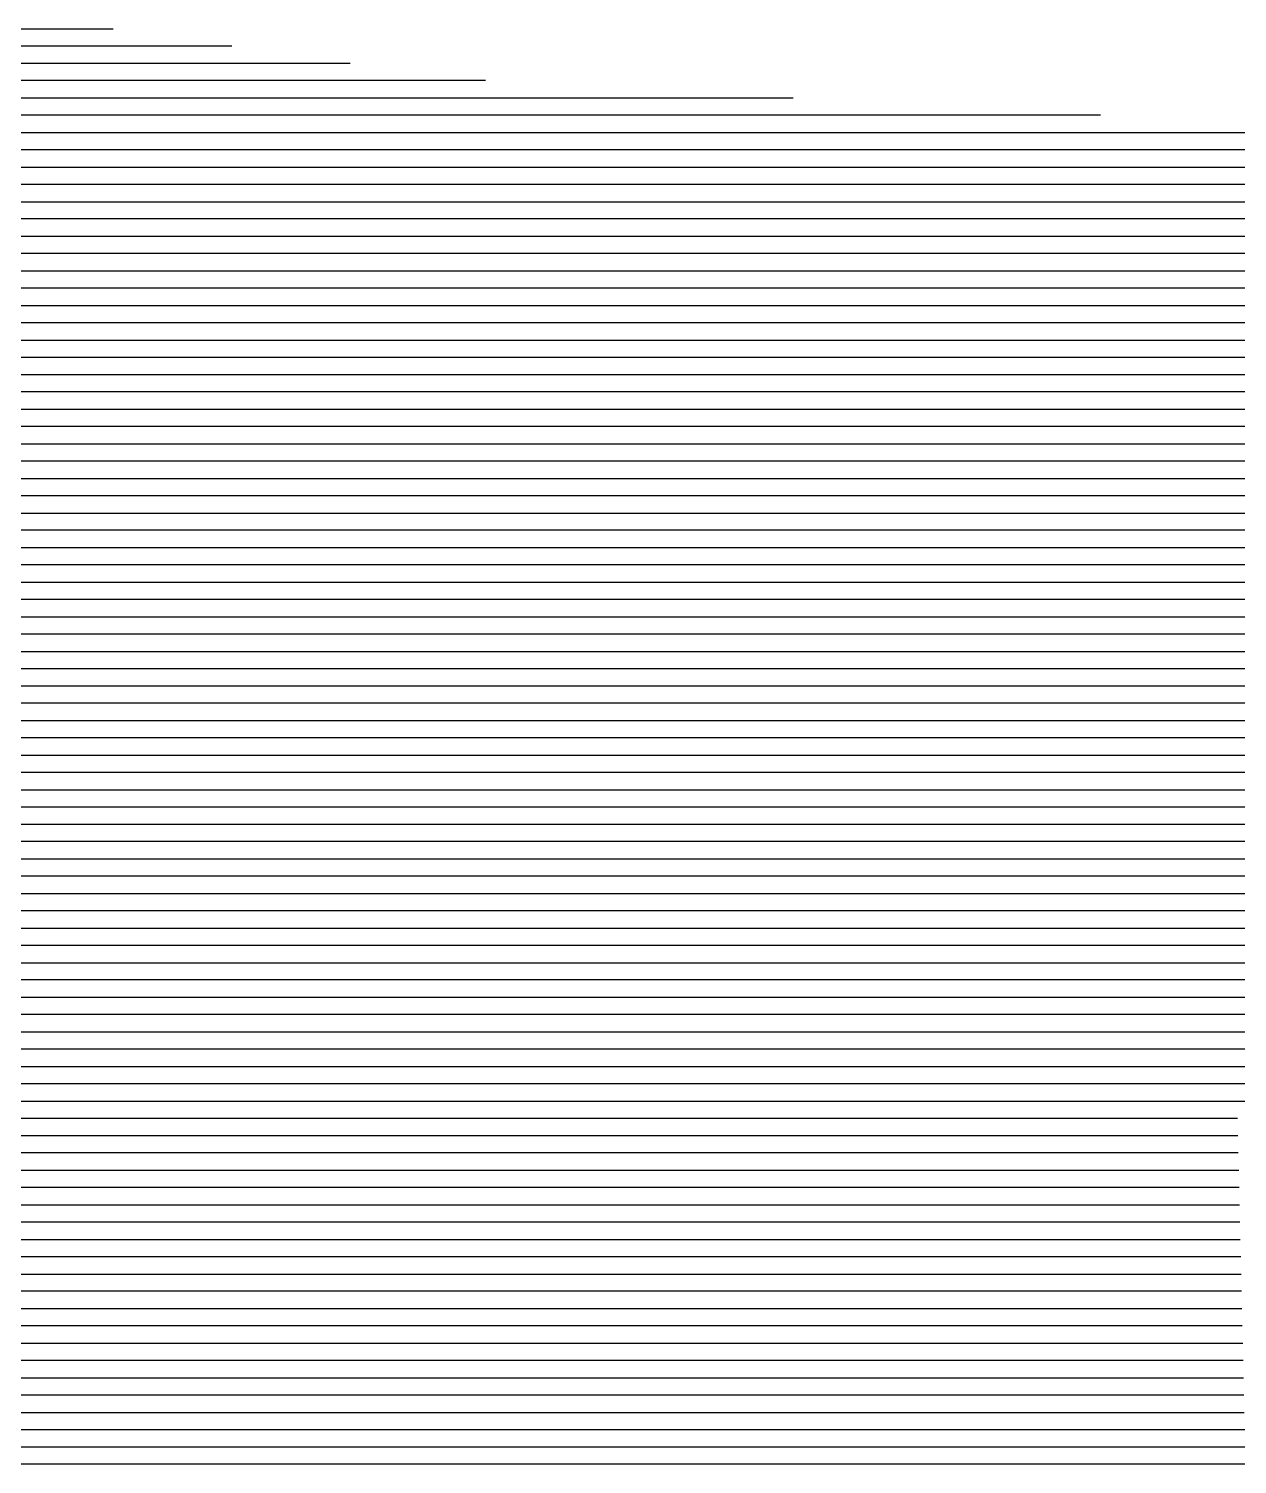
# Model space of a CAD drawing. Header units: metres. Extents: x -6.9 to 6.9, y -7 to 7.
# Drawn here: x -0.7 to -0.001, y -5.77 to -4.94 of the extents above; entities that cross this region are included whole.
import ezdxf

# ---------------------------------------------------------------- set-up
doc = ezdxf.new("R2010")
doc.units = ezdxf.units.M

msp = doc.modelspace()

# ---------------------------------------------------------------- linework, layer by layer
for p, q in [((-0.90252, -4.940403, -0.045945), (-0.65158, -4.940403, 0.000958)), ((-0.58307, -4.950403, 0.014272), (-0.902576, -4.950403, -0.045446)), ((-0.902631, -4.960403, -0.044947), (-0.514559, -4.960403, 0.027586)), ((-0.452386, -4.970403, 0.039716), (-0.902687, -4.970403, -0.044449)), ((-0.452168, -4.970403, 0.039758), (-0.452386, -4.970403, 0.039716)), ((-0.436272, -4.970403, 0.042766), (-0.452168, -4.970403, 0.039758)), ((-0.902742, -4.980403, -0.04395), (-0.454741, -4.980403, 0.039785)), ((-0.454741, -4.980403, 0.039785), (-0.452085, -4.980403, 0.040289)), ((-0.452085, -4.980403, 0.040289), (-0.258415, -4.980403, 0.076945)), ((-0.457097, -4.990403, 0.039854), (-0.902798, -4.990403, -0.043451)), ((-0.452002, -4.990403, 0.04082), (-0.457097, -4.990403, 0.039854)), ((-0.080558, -4.990403, 0.111123), (-0.452002, -4.990403, 0.04082)), ((-0.902853, -5.000403, -0.042952), (-0.459452, -5.000403, 0.039923)), ((-0.459452, -5.000403, 0.039923), (-0.451919, -5.000403, 0.041351)), ((-0.451919, -5.000403, 0.041351), (-0.016033, -5.000403, 0.123851)), ((-0.016033, -5.000403, 0.123851), (-0.014552, -5.000403, 0.124136)), ((-0.014552, -5.000403, 0.124136), (0.408281, -5.000403, 0.205145)), ((-0.461807, -5.010403, 0.039992), (-0.902909, -5.010403, -0.042453)), ((-0.451836, -5.010403, 0.041882), (-0.461807, -5.010403, 0.039992)), ((-0.018154, -5.010403, 0.123965), (-0.451836, -5.010403, 0.041882)), ((-0.01432, -5.010403, 0.124702), (-0.018154, -5.010403, 0.123965)), ((0.406393, -5.010403, 0.205305), (-0.01432, -5.010403, 0.124702)), ((-0.902964, -5.020403, -0.041955), (-0.464163, -5.020403, 0.040061)), ((-0.464163, -5.020403, 0.040061), (-0.451753, -5.020403, 0.042413)), ((-0.451753, -5.020403, 0.042413), (-0.020274, -5.020403, 0.124079)), ((-0.020274, -5.020403, 0.124079), (-0.014089, -5.020403, 0.125268)), ((-0.014089, -5.020403, 0.125268), (0.404505, -5.020403, 0.205465)), ((-0.466518, -5.030403, 0.04013), (-0.90302, -5.030403, -0.041456)), ((-0.451671, -5.030403, 0.042944), (-0.466518, -5.030403, 0.04013)), ((-0.022395, -5.030403, 0.124194), (-0.451671, -5.030403, 0.042944)), ((-0.013857, -5.030403, 0.125833), (-0.022395, -5.030403, 0.124194)), ((0.402618, -5.030403, 0.205625), (-0.013857, -5.030403, 0.125833)), ((-0.903075, -5.040403, -0.040957), (-0.468874, -5.040403, 0.040199)), ((-0.468874, -5.040403, 0.040199), (-0.451588, -5.040403, 0.043476)), ((-0.451588, -5.040403, 0.043476), (-0.024515, -5.040403, 0.124308)), ((-0.024515, -5.040403, 0.124308), (-0.013625, -5.040403, 0.126399)), ((-0.013625, -5.040403, 0.126399), (0.40073, -5.040403, 0.205784)), ((-0.471229, -5.050403, 0.040268), (-0.903131, -5.050403, -0.040458)), ((-0.451505, -5.050403, 0.044007), (-0.471229, -5.050403, 0.040268)), ((-0.026636, -5.050403, 0.124422), (-0.451505, -5.050403, 0.044007)), ((-0.013394, -5.050403, 0.126965), (-0.026636, -5.050403, 0.124422)), ((0.398842, -5.050403, 0.205944), (-0.013394, -5.050403, 0.126965)), ((-0.903186, -5.060403, -0.03996), (-0.473585, -5.060403, 0.040336)), ((-0.473585, -5.060403, 0.040336), (-0.451422, -5.060403, 0.044538)), ((-0.451422, -5.060403, 0.044538), (-0.028756, -5.060403, 0.124536)), ((-0.028756, -5.060403, 0.124536), (-0.013162, -5.060403, 0.127531)), ((-0.013162, -5.060403, 0.127531), (0.396954, -5.060403, 0.206104)), ((-0.47594, -5.070403, 0.040405), (-0.903242, -5.070403, -0.039461)), ((-0.451339, -5.070403, 0.045069), (-0.47594, -5.070403, 0.040405)), ((-0.030877, -5.070403, 0.12465), (-0.451339, -5.070403, 0.045069)), ((-0.01293, -5.070403, 0.128097), (-0.030877, -5.070403, 0.12465)), ((0.395067, -5.070403, 0.206264), (-0.01293, -5.070403, 0.128097)), ((-0.903297, -5.080403, -0.038962), (-0.478295, -5.080403, 0.040474)), ((-0.478295, -5.080403, 0.040474), (-0.451256, -5.080403, 0.0456)), ((-0.451256, -5.080403, 0.0456), (-0.032997, -5.080403, 0.124764)), ((-0.032997, -5.080403, 0.124764), (-0.012698, -5.080403, 0.128663)), ((-0.012698, -5.080403, 0.128663), (0.393179, -5.080403, 0.206424)), ((-0.480651, -5.090403, 0.040543), (-0.903353, -5.090403, -0.038463)), ((-0.451173, -5.090403, 0.046131), (-0.480651, -5.090403, 0.040543)), ((-0.035118, -5.090403, 0.124878), (-0.451173, -5.090403, 0.046131)), ((-0.012467, -5.090403, 0.129229), (-0.035118, -5.090403, 0.124878)), ((0.391291, -5.090403, 0.206584), (-0.012467, -5.090403, 0.129229)), ((-0.903408, -5.100403, -0.037964), (-0.483006, -5.100403, 0.040612)), ((-0.483006, -5.100403, 0.040612), (-0.451091, -5.100403, 0.046663)), ((-0.451091, -5.100403, 0.046663), (-0.037238, -5.100403, 0.124992)), ((-0.037238, -5.100403, 0.124992), (-0.012235, -5.100403, 0.129795)), ((-0.012235, -5.100403, 0.129795), (0.389403, -5.100403, 0.206744)), ((-0.485362, -5.110403, 0.040681), (-0.903464, -5.110403, -0.037466)), ((-0.451008, -5.110403, 0.047194), (-0.485362, -5.110403, 0.040681)), ((-0.039358, -5.110403, 0.125107), (-0.451008, -5.110403, 0.047194)), ((-0.012003, -5.110403, 0.130361), (-0.039358, -5.110403, 0.125107)), ((0.387516, -5.110403, 0.206903), (-0.012003, -5.110403, 0.130361)), ((-0.903519, -5.120403, -0.036967), (-0.487717, -5.120403, 0.04075)), ((-0.487717, -5.120403, 0.04075), (-0.450925, -5.120403, 0.047725)), ((-0.450925, -5.120403, 0.047725), (-0.041479, -5.120403, 0.125221)), ((-0.041479, -5.120403, 0.125221), (-0.011772, -5.120403, 0.130927)), ((-0.011772, -5.120403, 0.130927), (0.385628, -5.120403, 0.207063)), ((-0.490073, -5.130403, 0.040819), (-0.903575, -5.130403, -0.036468)), ((-0.450842, -5.130403, 0.048256), (-0.490073, -5.130403, 0.040819)), ((-0.043599, -5.130403, 0.125335), (-0.450842, -5.130403, 0.048256)), ((-0.01154, -5.130403, 0.131493), (-0.043599, -5.130403, 0.125335)), ((0.38374, -5.130403, 0.207223), (-0.01154, -5.130403, 0.131493)), ((-0.90363, -5.140403, -0.035969), (-0.492428, -5.140403, 0.040888)), ((-0.492428, -5.140403, 0.040888), (-0.450759, -5.140403, 0.048787)), ((-0.450759, -5.140403, 0.048787), (-0.04572, -5.140403, 0.125449)), ((-0.04572, -5.140403, 0.125449), (-0.011308, -5.140403, 0.132059)), ((-0.011308, -5.140403, 0.132059), (0.381852, -5.140403, 0.207383)), ((-0.494783, -5.150403, 0.040957), (-0.903686, -5.150403, -0.03547)), ((-0.450676, -5.150403, 0.049318), (-0.494783, -5.150403, 0.040957)), ((-0.04784, -5.150403, 0.125563), (-0.450676, -5.150403, 0.049318)), ((-0.011077, -5.150403, 0.132625), (-0.04784, -5.150403, 0.125563)), ((0.379965, -5.150403, 0.207543), (-0.011077, -5.150403, 0.132625)), ((-0.903741, -5.160403, -0.034972), (-0.497139, -5.160403, 0.041026)), ((-0.497139, -5.160403, 0.041026), (-0.450593, -5.160403, 0.04985)), ((-0.450593, -5.160403, 0.04985), (-0.049961, -5.160403, 0.125677)), ((-0.049961, -5.160403, 0.125677), (-0.010845, -5.160403, 0.133191)), ((-0.010845, -5.160403, 0.133191), (0.378077, -5.160403, 0.207703)), ((-0.499494, -5.170403, 0.041095), (-0.903797, -5.170403, -0.034473)), ((-0.450511, -5.170403, 0.050381), (-0.499494, -5.170403, 0.041095)), ((-0.052081, -5.170403, 0.125791), (-0.450511, -5.170403, 0.050381)), ((-0.010613, -5.170403, 0.133757), (-0.052081, -5.170403, 0.125791)), ((0.376189, -5.170403, 0.207863), (-0.010613, -5.170403, 0.133757)), ((-0.903852, -5.180403, -0.033974), (-0.50185, -5.180403, 0.041163)), ((-0.50185, -5.180403, 0.041163), (-0.450428, -5.180403, 0.050912)), ((-0.450428, -5.180403, 0.050912), (-0.054202, -5.180403, 0.125906)), ((-0.054202, -5.180403, 0.125906), (-0.010381, -5.180403, 0.134322)), ((-0.010381, -5.180403, 0.134322), (0.374301, -5.180403, 0.208023)), ((-0.504205, -5.190403, 0.041232), (-0.903908, -5.190403, -0.033475)), ((-0.450345, -5.190403, 0.051443), (-0.504205, -5.190403, 0.041232)), ((-0.056322, -5.190403, 0.12602), (-0.450345, -5.190403, 0.051443)), ((-0.01015, -5.190403, 0.134888), (-0.056322, -5.190403, 0.12602)), ((0.372414, -5.190403, 0.208182), (-0.01015, -5.190403, 0.134888)), ((-0.903963, -5.200403, -0.032976), (-0.506561, -5.200403, 0.041301)), ((-0.506561, -5.200403, 0.041301), (-0.450262, -5.200403, 0.051974)), ((-0.450262, -5.200403, 0.051974), (-0.058443, -5.200403, 0.126134)), ((-0.058443, -5.200403, 0.126134), (-0.009918, -5.200403, 0.135454)), ((-0.009918, -5.200403, 0.135454), (0.370526, -5.200403, 0.208342)), ((-0.508916, -5.210403, 0.04137), (-0.904019, -5.210403, -0.032478)), ((-0.450179, -5.210403, 0.052505), (-0.508916, -5.210403, 0.04137)), ((-0.060563, -5.210403, 0.126248), (-0.450179, -5.210403, 0.052505)), ((-0.009686, -5.210403, 0.13602), (-0.060563, -5.210403, 0.126248)), ((0.368638, -5.210403, 0.208502), (-0.009686, -5.210403, 0.13602)), ((-0.904075, -5.220403, -0.031979), (-0.511271, -5.220403, 0.041439)), ((-0.511271, -5.220403, 0.041439), (-0.450096, -5.220403, 0.053036)), ((-0.450096, -5.220403, 0.053036), (-0.062684, -5.220403, 0.126362)), ((-0.062684, -5.220403, 0.126362), (-0.009455, -5.220403, 0.136586)), ((-0.009455, -5.220403, 0.136586), (0.36675, -5.220403, 0.208662)), ((-0.513627, -5.230403, 0.041508), (-0.90413, -5.230403, -0.03148)), ((-0.450013, -5.230403, 0.053568), (-0.513627, -5.230403, 0.041508)), ((-0.064804, -5.230403, 0.126476), (-0.450013, -5.230403, 0.053568)), ((-0.009223, -5.230403, 0.137152), (-0.064804, -5.230403, 0.126476)), ((0.364863, -5.230403, 0.208822), (-0.009223, -5.230403, 0.137152)), ((-0.904186, -5.240403, -0.030981), (-0.515982, -5.240403, 0.041577)), ((-0.515982, -5.240403, 0.041577), (-0.449931, -5.240403, 0.054099)), ((-0.449931, -5.240403, 0.054099), (-0.066925, -5.240403, 0.12659)), ((-0.066925, -5.240403, 0.12659), (-0.008991, -5.240403, 0.137718)), ((-0.008991, -5.240403, 0.137718), (0.362975, -5.240403, 0.208982)), ((-0.518338, -5.250403, 0.041646), (-0.904241, -5.250403, -0.030483)), ((-0.449848, -5.250403, 0.05463), (-0.518338, -5.250403, 0.041646)), ((-0.069045, -5.250403, 0.126704), (-0.449848, -5.250403, 0.05463)), ((-0.008759, -5.250403, 0.138284), (-0.069045, -5.250403, 0.126704)), ((0.361087, -5.250403, 0.209142), (-0.008759, -5.250403, 0.138284)), ((-0.904297, -5.260403, -0.029984), (-0.520693, -5.260403, 0.041715)), ((-0.520693, -5.260403, 0.041715), (-0.449765, -5.260403, 0.055161)), ((-0.449765, -5.260403, 0.055161), (-0.071166, -5.260403, 0.126819)), ((-0.071166, -5.260403, 0.126819), (-0.008528, -5.260403, 0.13885)), ((-0.008528, -5.260403, 0.13885), (0.359199, -5.260403, 0.209302)), ((-0.523049, -5.270403, 0.041784), (-0.904352, -5.270403, -0.029485)), ((-0.449682, -5.270403, 0.055692), (-0.523049, -5.270403, 0.041784)), ((-0.073286, -5.270403, 0.126933), (-0.449682, -5.270403, 0.055692)), ((-0.008296, -5.270403, 0.139416), (-0.073286, -5.270403, 0.126933)), ((0.357311, -5.270403, 0.209461), (-0.008296, -5.270403, 0.139416)), ((-0.904408, -5.280403, -0.028986), (-0.525404, -5.280403, 0.041853)), ((-0.525404, -5.280403, 0.041853), (-0.449599, -5.280403, 0.056223)), ((-0.449599, -5.280403, 0.056223), (-0.075407, -5.280403, 0.127047)), ((-0.075407, -5.280403, 0.127047), (-0.008064, -5.280403, 0.139982)), ((-0.008064, -5.280403, 0.139982), (0.355424, -5.280403, 0.209621)), ((-0.527759, -5.290403, 0.041922), (-0.904463, -5.290403, -0.028487)), ((-0.449516, -5.290403, 0.056755), (-0.527759, -5.290403, 0.041922)), ((-0.077527, -5.290403, 0.127161), (-0.449516, -5.290403, 0.056755)), ((-0.007833, -5.290403, 0.140548), (-0.077527, -5.290403, 0.127161)), ((0.353536, -5.290403, 0.209781), (-0.007833, -5.290403, 0.140548)), ((-0.904519, -5.300403, -0.027989), (-0.530115, -5.300403, 0.04199)), ((-0.530115, -5.300403, 0.04199), (-0.449433, -5.300403, 0.057286)), ((-0.449433, -5.300403, 0.057286), (-0.079647, -5.300403, 0.127275)), ((-0.079647, -5.300403, 0.127275), (-0.007601, -5.300403, 0.141114)), ((-0.007601, -5.300403, 0.141114), (0.351648, -5.300403, 0.209941)), ((-0.53247, -5.310403, 0.042059), (-0.904574, -5.310403, -0.02749)), ((-0.449351, -5.310403, 0.057817), (-0.53247, -5.310403, 0.042059)), ((-0.081768, -5.310403, 0.127389), (-0.449351, -5.310403, 0.057817)), ((-0.007369, -5.310403, 0.14168), (-0.081768, -5.310403, 0.127389)), ((0.34976, -5.310403, 0.210101), (-0.007369, -5.310403, 0.14168)), ((-0.90463, -5.320403, -0.026991), (-0.534826, -5.320403, 0.042128)), ((-0.534826, -5.320403, 0.042128), (-0.449268, -5.320403, 0.058348)), ((-0.449268, -5.320403, 0.058348), (-0.083888, -5.320403, 0.127503)), ((-0.083888, -5.320403, 0.127503), (-0.007137, -5.320403, 0.142246)), ((-0.007137, -5.320403, 0.142246), (0.347873, -5.320403, 0.210261)), ((-0.537181, -5.330403, 0.042197), (-0.904685, -5.330403, -0.026492)), ((-0.449185, -5.330403, 0.058879), (-0.537181, -5.330403, 0.042197)), ((-0.086009, -5.330403, 0.127618), (-0.449185, -5.330403, 0.058879)), ((-0.006906, -5.330403, 0.142811), (-0.086009, -5.330403, 0.127618)), ((0.345985, -5.330403, 0.210421), (-0.006906, -5.330403, 0.142811)), ((-0.904741, -5.340403, -0.025993), (-0.539537, -5.340403, 0.042266)), ((-0.539537, -5.340403, 0.042266), (-0.449102, -5.340403, 0.05941)), ((-0.449102, -5.340403, 0.05941), (-0.088129, -5.340403, 0.127732)), ((-0.088129, -5.340403, 0.127732), (-0.006674, -5.340403, 0.143377)), ((-0.006674, -5.340403, 0.143377), (0.344097, -5.340403, 0.210581)), ((-0.541892, -5.350403, 0.042335), (-0.904796, -5.350403, -0.025495)), ((-0.449019, -5.350403, 0.059941), (-0.541892, -5.350403, 0.042335)), ((-0.09025, -5.350403, 0.127846), (-0.449019, -5.350403, 0.059941)), ((-0.006442, -5.350403, 0.143943), (-0.09025, -5.350403, 0.127846)), ((0.342209, -5.350403, 0.21074), (-0.006442, -5.350403, 0.143943)), ((-0.904852, -5.360403, -0.024996), (-0.544247, -5.360403, 0.042404)), ((-0.544247, -5.360403, 0.042404), (-0.448936, -5.360403, 0.060473)), ((-0.448936, -5.360403, 0.060473), (-0.09237, -5.360403, 0.12796)), ((-0.09237, -5.360403, 0.12796), (-0.006211, -5.360403, 0.144509)), ((-0.006211, -5.360403, 0.144509), (0.340322, -5.360403, 0.2109)), ((-0.546603, -5.370403, 0.042473), (-0.904907, -5.370403, -0.024497)), ((-0.448854, -5.370403, 0.061004), (-0.546603, -5.370403, 0.042473)), ((-0.094491, -5.370403, 0.128074), (-0.448854, -5.370403, 0.061004)), ((-0.005979, -5.370403, 0.145075), (-0.094491, -5.370403, 0.128074)), ((0.338434, -5.370403, 0.21106), (-0.005979, -5.370403, 0.145075)), ((-0.904963, -5.380403, -0.023998), (-0.548958, -5.380403, 0.042542)), ((-0.548958, -5.380403, 0.042542), (-0.448771, -5.380403, 0.061535)), ((-0.448771, -5.380403, 0.061535), (-0.096611, -5.380403, 0.128188)), ((-0.096611, -5.380403, 0.128188), (-0.005747, -5.380403, 0.145641)), ((-0.005747, -5.380403, 0.145641), (0.336546, -5.380403, 0.21122)), ((-0.551314, -5.390403, 0.042611), (-0.905018, -5.390403, -0.023499)), ((-0.448688, -5.390403, 0.062066), (-0.551314, -5.390403, 0.042611)), ((-0.098732, -5.390403, 0.128302), (-0.448688, -5.390403, 0.062066)), ((-0.005516, -5.390403, 0.146207), (-0.098732, -5.390403, 0.128302)), ((0.334658, -5.390403, 0.21138), (-0.005516, -5.390403, 0.146207)), ((-0.905074, -5.400403, -0.023001), (-0.553669, -5.400403, 0.04268)), ((-0.553669, -5.400403, 0.04268), (-0.448605, -5.400403, 0.062597)), ((-0.448605, -5.400403, 0.062597), (-0.100852, -5.400403, 0.128416)), ((-0.100852, -5.400403, 0.128416), (-0.005284, -5.400403, 0.146773)), ((-0.005284, -5.400403, 0.146773), (0.332771, -5.400403, 0.21154)), ((-0.556025, -5.410403, 0.042749), (-0.905129, -5.410403, -0.022502)), ((-0.448522, -5.410403, 0.063128), (-0.556025, -5.410403, 0.042749)), ((-0.102973, -5.410403, 0.128531), (-0.448522, -5.410403, 0.063128)), ((-0.005052, -5.410403, 0.147339), (-0.102973, -5.410403, 0.128531)), ((0.330883, -5.410403, 0.2117), (-0.005052, -5.410403, 0.147339)), ((-0.905185, -5.420403, -0.022003), (-0.55838, -5.420403, 0.042817)), ((-0.55838, -5.420403, 0.042817), (-0.448439, -5.420403, 0.06366)), ((-0.448439, -5.420403, 0.06366), (-0.105093, -5.420403, 0.128645)), ((-0.105093, -5.420403, 0.128645), (-0.00482, -5.420403, 0.147905)), ((-0.00482, -5.420403, 0.147905), (0.328995, -5.420403, 0.21186)), ((-0.560736, -5.430403, 0.042886), (-0.90524, -5.430403, -0.021504)), ((-0.448356, -5.430403, 0.064191), (-0.560736, -5.430403, 0.042886)), ((-0.107214, -5.430403, 0.128759), (-0.448356, -5.430403, 0.064191)), ((-0.004589, -5.430403, 0.148471), (-0.107214, -5.430403, 0.128759)), ((0.327107, -5.430403, 0.212019), (-0.004589, -5.430403, 0.148471)), ((-0.905296, -5.440403, -0.021006), (-0.563091, -5.440403, 0.042955)), ((-0.563091, -5.440403, 0.042955), (-0.448274, -5.440403, 0.064722)), ((-0.448274, -5.440403, 0.064722), (-0.109334, -5.440403, 0.128873)), ((-0.109334, -5.440403, 0.128873), (-0.004357, -5.440403, 0.149037)), ((-0.004357, -5.440403, 0.149037), (0.32522, -5.440403, 0.212179)), ((-0.565446, -5.450403, 0.043024), (-0.905351, -5.450403, -0.020507)), ((-0.448191, -5.450403, 0.065253), (-0.565446, -5.450403, 0.043024)), ((-0.111455, -5.450403, 0.128987), (-0.448191, -5.450403, 0.065253)), ((-0.004125, -5.450403, 0.149603), (-0.111455, -5.450403, 0.128987)), ((0.323332, -5.450403, 0.212339), (-0.004125, -5.450403, 0.149603)), ((-0.905407, -5.460403, -0.020008), (-0.567802, -5.460403, 0.043093)), ((-0.567802, -5.460403, 0.043093), (-0.448108, -5.460403, 0.065784)), ((-0.448108, -5.460403, 0.065784), (-0.113575, -5.460403, 0.129101)), ((-0.113575, -5.460403, 0.129101), (-0.003894, -5.460403, 0.150169)), ((-0.003894, -5.460403, 0.150169), (0.321444, -5.460403, 0.212499)), ((-0.570157, -5.470403, 0.043162), (-0.905462, -5.470403, -0.019509)), ((-0.448025, -5.470403, 0.066315), (-0.570157, -5.470403, 0.043162)), ((-0.115695, -5.470403, 0.129215), (-0.448025, -5.470403, 0.066315)), ((-0.003662, -5.470403, 0.150735), (-0.115695, -5.470403, 0.129215)), ((0.319556, -5.470403, 0.212659), (-0.003662, -5.470403, 0.150735)), ((-0.905518, -5.480403, -0.01901), (-0.572513, -5.480403, 0.043231)), ((-0.572513, -5.480403, 0.043231), (-0.447942, -5.480403, 0.066847)), ((-0.447942, -5.480403, 0.066847), (-0.117816, -5.480403, 0.12933)), ((-0.117816, -5.480403, 0.12933), (-0.00343, -5.480403, 0.151301)), ((-0.00343, -5.480403, 0.151301), (0.317669, -5.480403, 0.212819)), ((-0.574868, -5.490403, 0.0433), (-0.905573, -5.490403, -0.018512)), ((-0.447859, -5.490403, 0.067378), (-0.574868, -5.490403, 0.0433)), ((-0.119936, -5.490403, 0.129444), (-0.447859, -5.490403, 0.067378)), ((-0.003198, -5.490403, 0.151866), (-0.119936, -5.490403, 0.129444)), ((0.315781, -5.490403, 0.212979), (-0.003198, -5.490403, 0.151866)), ((-0.905629, -5.500403, -0.018013), (-0.577224, -5.500403, 0.043369)), ((-0.577224, -5.500403, 0.043369), (-0.447776, -5.500403, 0.067909)), ((-0.447776, -5.500403, 0.067909), (-0.122057, -5.500403, 0.129558)), ((-0.122057, -5.500403, 0.129558), (-0.002967, -5.500403, 0.152432)), ((-0.002967, -5.500403, 0.152432), (0.313893, -5.500403, 0.213139)), ((-0.579579, -5.510403, 0.043438), (-0.905684, -5.510403, -0.017514)), ((-0.447694, -5.510403, 0.06844), (-0.579579, -5.510403, 0.043438)), ((-0.124177, -5.510403, 0.129672), (-0.447694, -5.510403, 0.06844)), ((-0.002735, -5.510403, 0.152998), (-0.124177, -5.510403, 0.129672)), ((0.312005, -5.510403, 0.213298), (-0.002735, -5.510403, 0.152998)), ((-0.90574, -5.520403, -0.017015), (-0.581934, -5.520403, 0.043507)), ((-0.581934, -5.520403, 0.043507), (-0.447611, -5.520403, 0.068971)), ((-0.447611, -5.520403, 0.068971), (-0.126298, -5.520403, 0.129786)), ((-0.126298, -5.520403, 0.129786), (-0.002503, -5.520403, 0.153564)), ((-0.002503, -5.520403, 0.153564), (0.310118, -5.520403, 0.213458)), ((-0.58429, -5.530403, 0.043576), (-0.905795, -5.530403, -0.016516)), ((-0.447528, -5.530403, 0.069502), (-0.58429, -5.530403, 0.043576)), ((-0.128418, -5.530403, 0.1299), (-0.447528, -5.530403, 0.069502)), ((-0.002272, -5.530403, 0.15413), (-0.128418, -5.530403, 0.1299)), ((0.30823, -5.530403, 0.213618), (-0.002272, -5.530403, 0.15413)), ((-0.905851, -5.540403, -0.016018), (-0.586645, -5.540403, 0.043644)), ((-0.586645, -5.540403, 0.043644), (-0.447445, -5.540403, 0.070033)), ((-0.447445, -5.540403, 0.070033), (-0.130539, -5.540403, 0.130014)), ((-0.130539, -5.540403, 0.130014), (-0.00204, -5.540403, 0.154696)), ((-0.00204, -5.540403, 0.154696), (0.306342, -5.540403, 0.213778)), ((-0.589001, -5.550403, 0.043713), (-0.905906, -5.550403, -0.015519)), ((-0.447362, -5.550403, 0.070565), (-0.589001, -5.550403, 0.043713)), ((-0.132659, -5.550403, 0.130128), (-0.447362, -5.550403, 0.070565)), ((-0.001808, -5.550403, 0.155262), (-0.132659, -5.550403, 0.130128)), ((0.304454, -5.550403, 0.213938), (-0.001808, -5.550403, 0.155262)), ((-0.905962, -5.560403, -0.01502), (-0.591356, -5.560403, 0.043782)), ((-0.591356, -5.560403, 0.043782), (-0.447279, -5.560403, 0.071096)), ((-0.447279, -5.560403, 0.071096), (-0.13478, -5.560403, 0.130243)), ((-0.13478, -5.560403, 0.130243), (-0.001577, -5.560403, 0.155828)), ((-0.001577, -5.560403, 0.155828), (0.302567, -5.560403, 0.214098)), ((-0.593712, -5.570403, 0.043851), (-0.906017, -5.570403, -0.014521)), ((-0.447196, -5.570403, 0.071627), (-0.593712, -5.570403, 0.043851)), ((-0.1369, -5.570403, 0.130357), (-0.447196, -5.570403, 0.071627)), ((-0.001345, -5.570403, 0.156394), (-0.1369, -5.570403, 0.130357)), ((-0.906073, -5.580403, -0.014022), (-0.596067, -5.580403, 0.04392)), ((-0.596067, -5.580403, 0.04392), (-0.447114, -5.580403, 0.072158)), ((-0.447114, -5.580403, 0.072158), (-0.139021, -5.580403, 0.130471)), ((-0.139021, -5.580403, 0.130471), (-0.001113, -5.580403, 0.15696)), ((-0.598422, -5.590403, 0.043989), (-0.906128, -5.590403, -0.013524)), ((-0.447031, -5.590403, 0.072689), (-0.598422, -5.590403, 0.043989)), ((-0.141141, -5.590403, 0.130585), (-0.447031, -5.590403, 0.072689)), ((-0.000881, -5.590403, 0.157526), (-0.141141, -5.590403, 0.130585)), ((-0.906184, -5.600403, -0.013025), (-0.600778, -5.600403, 0.044058)), ((-0.600778, -5.600403, 0.044058), (-0.446948, -5.600403, 0.07322)), ((-0.446948, -5.600403, 0.07322), (-0.143262, -5.600403, 0.130699)), ((-0.143262, -5.600403, 0.130699), (-0.00065, -5.600403, 0.158092)), ((-0.603133, -5.610403, 0.044127), (-0.906239, -5.610403, -0.012526)), ((-0.446865, -5.610403, 0.073752), (-0.603133, -5.610403, 0.044127)), ((-0.145382, -5.610403, 0.130813), (-0.446865, -5.610403, 0.073752)), ((-0.000418, -5.610403, 0.158658), (-0.145382, -5.610403, 0.130813)), ((-0.906295, -5.620403, -0.012027), (-0.605489, -5.620403, 0.044196)), ((-0.605489, -5.620403, 0.044196), (-0.446782, -5.620403, 0.074283)), ((-0.446782, -5.620403, 0.074283), (-0.147503, -5.620403, 0.130927)), ((-0.147503, -5.620403, 0.130927), (-0.000186, -5.620403, 0.159224)), ((-0.607844, -5.630403, 0.044265), (-0.90635, -5.630403, -0.011529)), ((-0.446699, -5.630403, 0.074814), (-0.607844, -5.630403, 0.044265)), ((-0.149623, -5.630403, 0.131041), (-0.446699, -5.630403, 0.074814)), ((0.000045, -5.630403, 0.15979), (-0.149623, -5.630403, 0.131041)), ((-0.906406, -5.640403, -0.01103), (-0.6102, -5.640403, 0.044334)), ((-0.6102, -5.640403, 0.044334), (-0.446616, -5.640403, 0.075345)), ((-0.446616, -5.640403, 0.075345), (-0.151744, -5.640403, 0.131156)), ((-0.151744, -5.640403, 0.131156), (0.000277, -5.640403, 0.160355)), ((-0.612555, -5.650403, 0.044403), (-0.906461, -5.650403, -0.010531)), ((-0.446534, -5.650403, 0.075876), (-0.612555, -5.650403, 0.044403)), ((-0.153864, -5.650403, 0.13127), (-0.446534, -5.650403, 0.075876)), ((0.000509, -5.650403, 0.160921), (-0.153864, -5.650403, 0.13127)), ((-0.906517, -5.660403, -0.010032), (-0.61491, -5.660403, 0.044471)), ((-0.61491, -5.660403, 0.044471), (-0.446451, -5.660403, 0.076407)), ((-0.446451, -5.660403, 0.076407), (-0.155984, -5.660403, 0.131384)), ((-0.155984, -5.660403, 0.131384), (0.000741, -5.660403, 0.161487)), ((-0.617266, -5.670403, 0.04454), (-0.906572, -5.670403, -0.009533)), ((-0.446368, -5.670403, 0.076938), (-0.617266, -5.670403, 0.04454)), ((-0.158105, -5.670403, 0.131498), (-0.446368, -5.670403, 0.076938)), ((0.000972, -5.670403, 0.162053), (-0.158105, -5.670403, 0.131498)), ((-0.906628, -5.680403, -0.009035), (-0.619621, -5.680403, 0.044609)), ((-0.619621, -5.680403, 0.044609), (-0.446285, -5.680403, 0.07747)), ((-0.446285, -5.680403, 0.07747), (-0.160225, -5.680403, 0.131612)), ((-0.160225, -5.680403, 0.131612), (0.001204, -5.680403, 0.162619)), ((-0.621977, -5.690403, 0.044678), (-0.906683, -5.690403, -0.008536)), ((-0.446202, -5.690403, 0.078001), (-0.621977, -5.690403, 0.044678)), ((-0.162346, -5.690403, 0.131726), (-0.446202, -5.690403, 0.078001)), ((0.001436, -5.690403, 0.163185), (-0.162346, -5.690403, 0.131726)), ((-0.906739, -5.700403, -0.008037), (-0.624332, -5.700403, 0.044747)), ((-0.624332, -5.700403, 0.044747), (-0.446119, -5.700403, 0.078532)), ((-0.446119, -5.700403, 0.078532), (-0.164466, -5.700403, 0.13184)), ((-0.164466, -5.700403, 0.13184), (0.001667, -5.700403, 0.163751)), ((-0.626688, -5.710403, 0.044816), (-0.906795, -5.710403, -0.007538)), ((-0.446036, -5.710403, 0.079063), (-0.626688, -5.710403, 0.044816)), ((-0.166587, -5.710403, 0.131955), (-0.446036, -5.710403, 0.079063)), ((0.001899, -5.710403, 0.164317), (-0.166587, -5.710403, 0.131955)), ((-0.90685, -5.720403, -0.007039), (-0.629043, -5.720403, 0.044885)), ((-0.629043, -5.720403, 0.044885), (-0.445954, -5.720403, 0.079594)), ((-0.445954, -5.720403, 0.079594), (-0.168707, -5.720403, 0.132069)), ((-0.168707, -5.720403, 0.132069), (0.002131, -5.720403, 0.164883)), ((-0.631398, -5.730403, 0.044954), (-0.906906, -5.730403, -0.006541)), ((-0.445871, -5.730403, 0.080125), (-0.631398, -5.730403, 0.044954)), ((-0.170828, -5.730403, 0.132183), (-0.445871, -5.730403, 0.080125)), ((0.002362, -5.730403, 0.165449), (-0.170828, -5.730403, 0.132183)), ((-0.906961, -5.740403, -0.006042), (-0.633754, -5.740403, 0.045023)), ((-0.633754, -5.740403, 0.045023), (-0.445788, -5.740403, 0.080657)), ((-0.445788, -5.740403, 0.080657), (-0.172948, -5.740403, 0.132297)), ((-0.172948, -5.740403, 0.132297), (0.002594, -5.740403, 0.166015)), ((-0.636109, -5.750403, 0.045092), (-0.907017, -5.750403, -0.005543)), ((-0.445705, -5.750403, 0.081188), (-0.636109, -5.750403, 0.045092)), ((-0.175069, -5.750403, 0.132411), (-0.445705, -5.750403, 0.081188)), ((0.002826, -5.750403, 0.166581), (-0.175069, -5.750403, 0.132411)), ((-0.907072, -5.760403, -0.005044), (-0.638465, -5.760403, 0.045161)), ((-0.638465, -5.760403, 0.045161), (-0.445622, -5.760403, 0.081719)), ((-0.445622, -5.760403, 0.081719), (-0.177189, -5.760403, 0.132525)), ((-0.177189, -5.760403, 0.132525), (0.003058, -5.760403, 0.167147)), ((-0.64082, -5.770403, 0.04523), (-0.907128, -5.770403, -0.004545)), ((-0.445539, -5.770403, 0.08225), (-0.64082, -5.770403, 0.04523)), ((-0.17931, -5.770403, 0.132639), (-0.445539, -5.770403, 0.08225)), ((0.003289, -5.770403, 0.167713), (-0.17931, -5.770403, 0.132639))]:
    msp.add_line(p, q)

doc.saveas('drawing.dxf')
